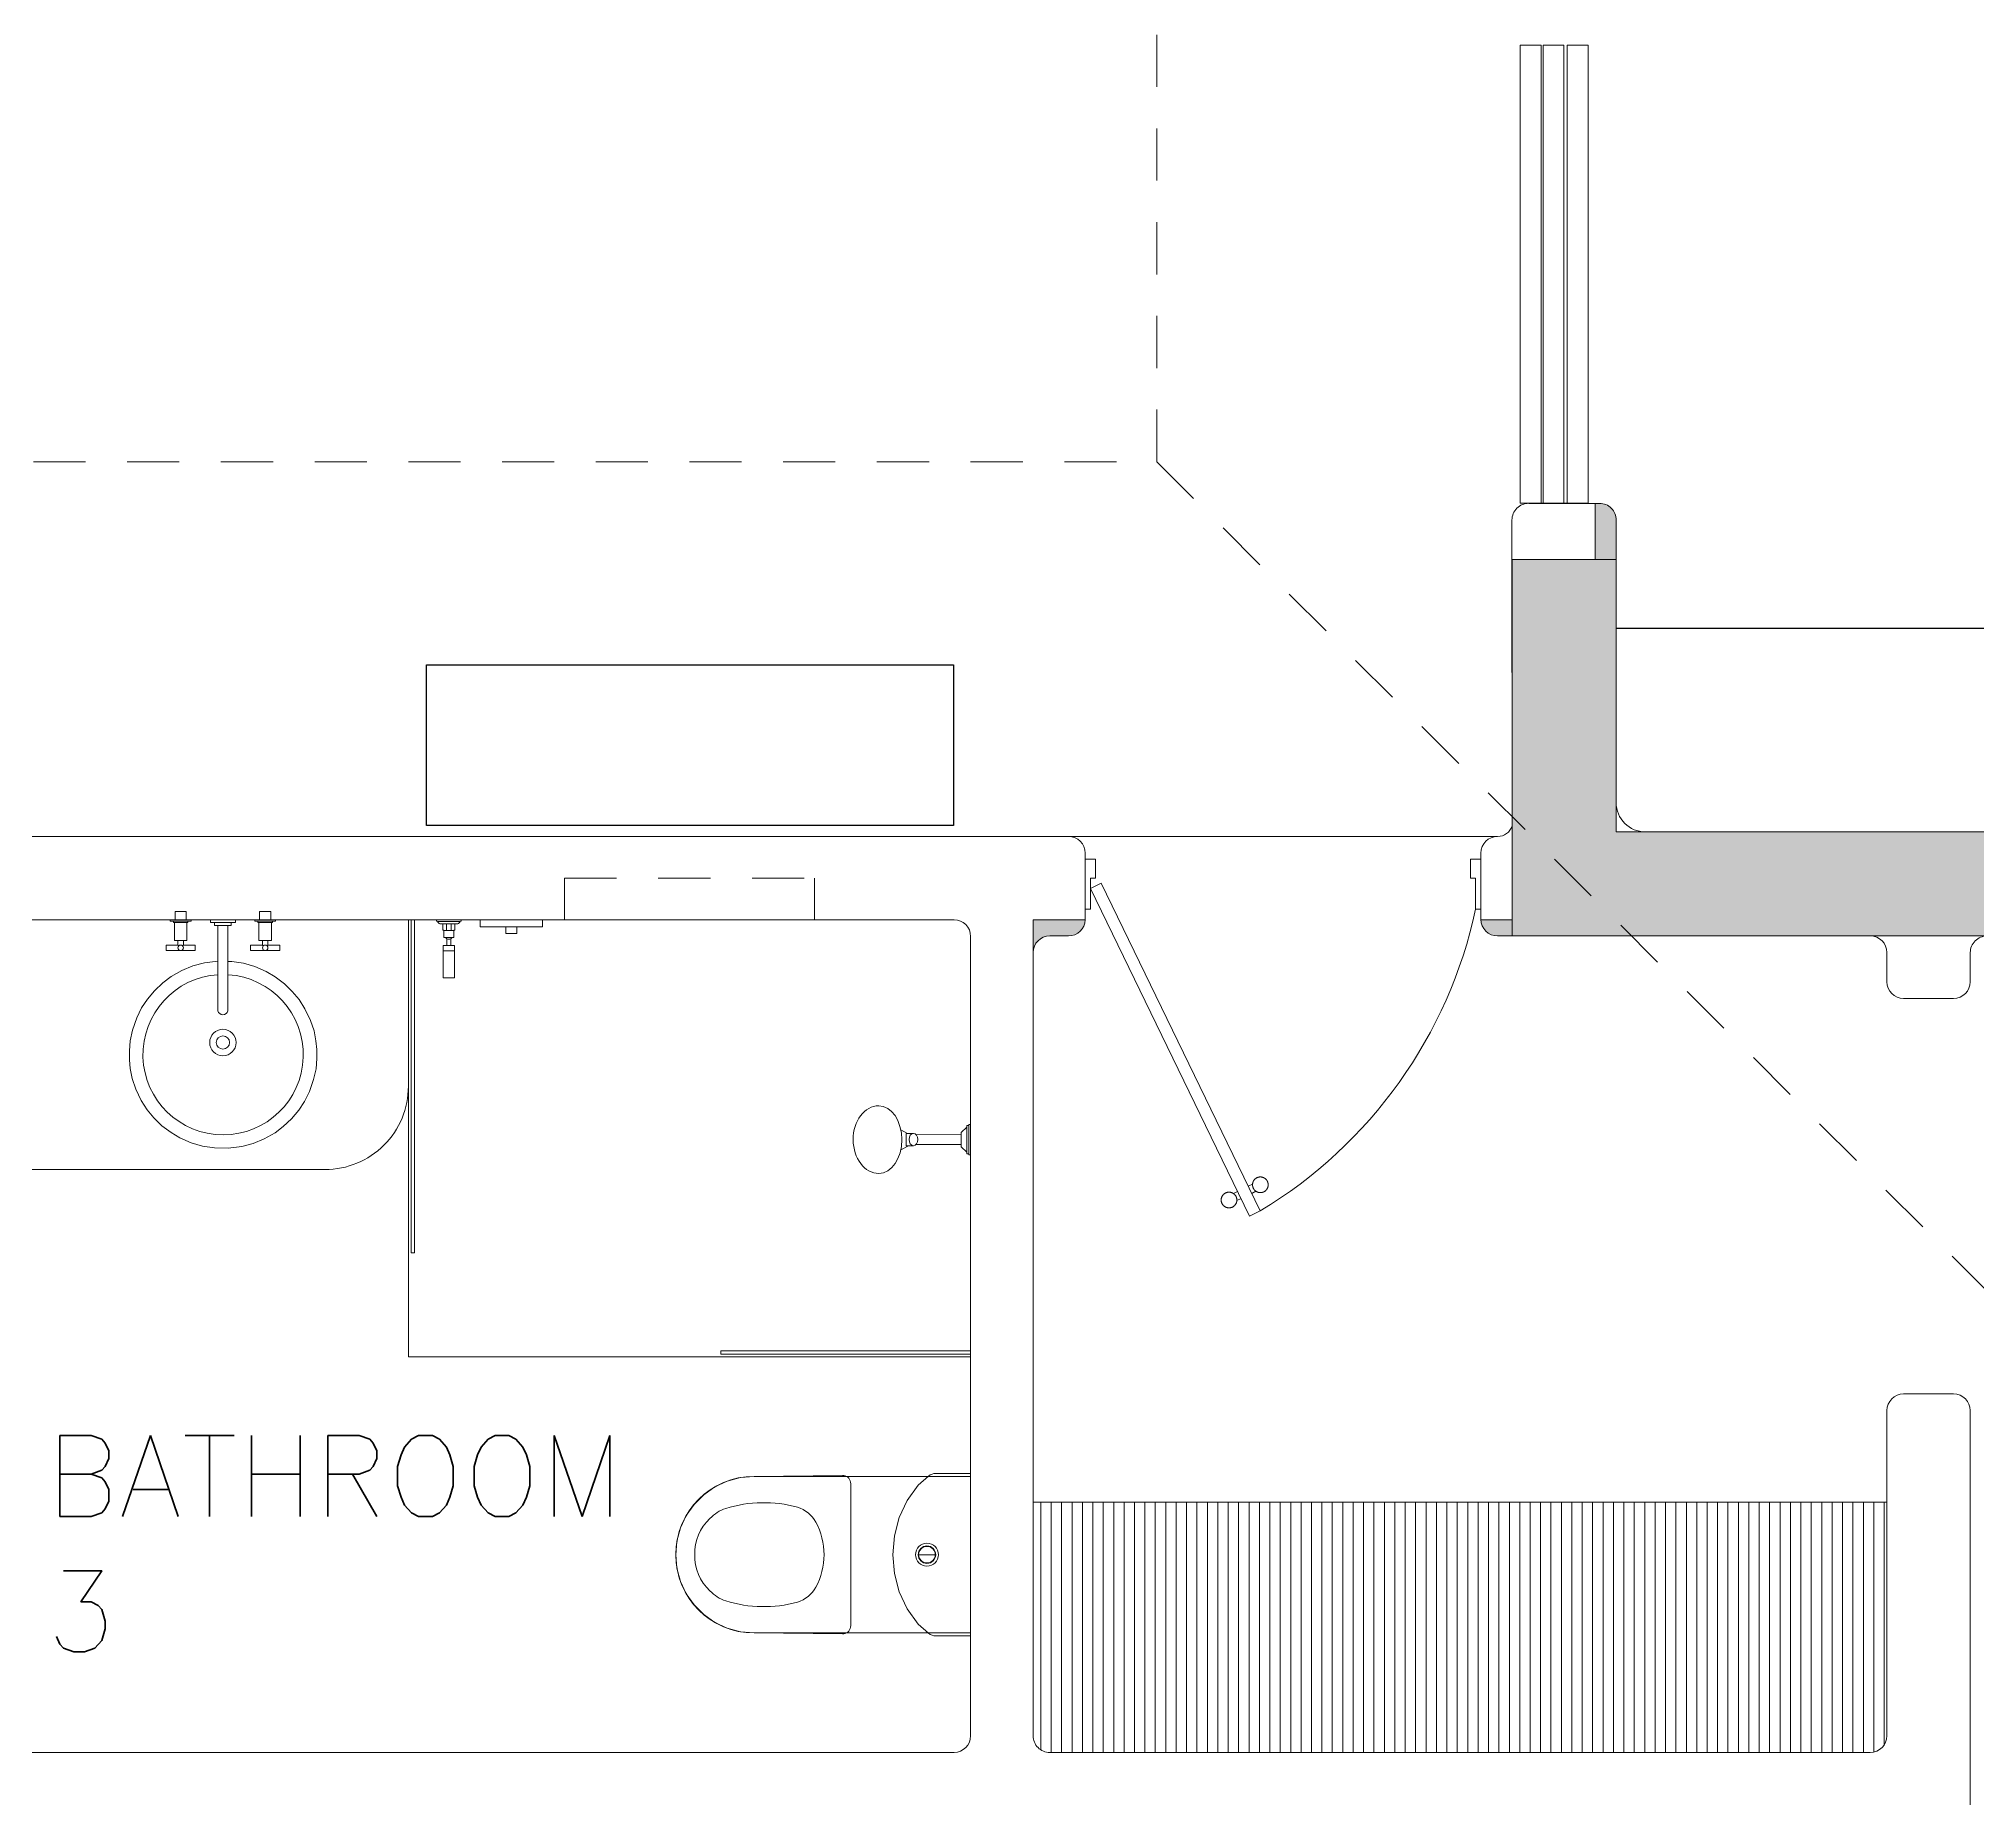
# Model space of a CAD drawing. Header units: metres. Extents: x -232 to 581, y 30 to 789.
# Drawn here: x 109.928 to 114.583, y 591.826 to 596.051 of the extents above; entities that cross this region are included whole.
import ezdxf

# ---------------------------------------------------------------- set-up
doc = ezdxf.new("R2010")
doc.units = ezdxf.units.M
doc.linetypes.add('CONTINU', pattern=[0])
doc.linetypes.add('HIDDEN2', pattern=[0.1875, 0.125, -0.0625])
for name, color, linetype, lineweight in [('A-DOOR', 35, 'Continuous', 5), ('A-WALL', 250, 'Continuous', 20), ('baños', 140, 'Continuous', 0), ('closets', 253, 'Continuous', 0), ('Columnas', 7, 'Continuous', 18), ('textos', 7, 'Continuous', 0)]:
    doc.layers.add(name, color=color, linetype=linetype, lineweight=lineweight)
doc.layers.add('HATCH', color=8, linetype='Continuous')
doc.layers.add('MOBILIARIOS', color=252, linetype='Continuous')
doc.layers.add('PISO', color=7, linetype='Continuous', lineweight=5, true_color=0xe6e6e6)
doc.layers.add('Techos 1', color=7, linetype='HIDDEN2', lineweight=9, true_color=0x42391a)
doc.layers.add('RELLENO SECCION', color=8, linetype='Continuous', lineweight=0, transparency=0.4)
doc.styles.get("Standard").update_dxf_attribs({"font": 'arial.ttf'})

# ---------------------------------------------------------------- blocks, each defined once
blk = doc.blocks.new('puerta 1.00')
at = {"layer": 'A-DOOR'}
for p, q in [((-0.1499909777825792, -0.01249999999998863), (-0.9369131065861893, -0.3949003899592327)), ((-0.1376018300305759, -0.03799499105906534), (-0.9245239588341292, -0.4203953810183521)), ((-0.1376018300305759, -0.03799499105906534), (-0.1499909777825792, -0.01249999999998863)), ((-0.8945933787151716, -0.3743353558235185), (-0.8995626804436938, -0.3641092849366885)), ((-0.8776654875668441, -0.3661093421694943), (-0.8826347892953663, -0.3558832712826359)), ((-0.9369131065861893, -0.3949003899592185), (-0.9245239588341292, -0.4203953810182952)), ((-0.8822042309632252, -0.3998303468828937), (-0.8772349292346462, -0.4100564177697379)), ((-0.8652763398148409, -0.391604333228571), (-0.8603070380863755, -0.4018304041154153))]:
    blk.add_line(p, q, dxfattribs=at)
for points in [[(-0.08000000000000003, 0), (-0.07999999999977266, -0.02502577938815875), (-0.1250000000001364, -0.02502577938815875), (-0.1250000000001364, -0.01249999999998863), (-0.2000000000002728, -0.01249999999998863), (-0.2000000000002728, 0), (-0.08000000000000003, 0)], [(-0.08000000000000003, -0.949999999999676), (-0.07999999999977266, -0.9249742206115172), (-0.1250000000001364, -0.9249742206115172), (-0.1250000000001364, -0.9374999999996874), (-0.2000000000002728, -0.9374999999996874), (-0.2000000000002728, -0.949999999999676), (-0.08000000000000003, -0.949999999999676)]]:
    blk.add_lwpolyline(points, dxfattribs=at)
blk.add_arc((0.0366406024470507, 0.1601847667154885), 1.12290276596214, 211.1335814021241, 257.8342745107439, dxfattribs=at)
for points in [[(-0.8982293876285894, -0.3641570476290497), (-0.9032723932726299, -0.3641552480922314), (-0.9120053357341931, -0.3591091255589873), (-0.9170452244890726, -0.3503725840241714), (-0.9170416254155498, -0.3402865727359341), (-0.9119955028824052, -0.3315536302744846), (-0.9032589613473192, -0.3265137415195056), (-0.8931729500592382, -0.3265173405931563), (-0.8844400075977319, -0.3315634631261162), (-0.8794001188427956, -0.3403000046612163), (-0.8794037179163752, -0.3503860159494536), (-0.8844498404495198, -0.3591189584108889), (-0.8931863819846058, -0.3641588471658821), (-0.8982293876285894, -0.3641570476290497)], [(-0.8616537628267338, -0.4394241479959078), (-0.8666967684707743, -0.4394223484592317), (-0.8754297109322806, -0.4343762259259734), (-0.8804695996872169, -0.4256396843908874), (-0.8804660006136942, -0.4155536731029486), (-0.8754198780805496, -0.4068207306414706), (-0.8666833365455204, -0.4017808418864917), (-0.8565973252574395, -0.4017844409598581), (-0.8478643827958763, -0.4068305634931022), (-0.8428244940409968, -0.4155671050282024), (-0.8428280931145196, -0.4256531163161554), (-0.8478742156476073, -0.4343860587779034), (-0.8566107571826933, -0.4394259475325839), (-0.8616537628267338, -0.4394241479959078)]]:
    blk.add_open_spline(points, degree=2, dxfattribs=at)
blk = doc.blocks.new('Caroma_ToiletSuites')
at = {"layer": 'baños'}
for p, q in [((-32.64585740138293, 705.1438575662953), (-64.29978694522572, 696.6622127077509)), ((2.3e-14, 708.0000000000001), (-32.64585740138293, 705.1438575662953)), ((32.6458574013829, 705.1438575662953), (2.3e-14, 708.0000000000001)), ((64.29978694522575, 696.6622127077509), (32.6458574013829, 705.1438575662953)), ((-120.8440706210694, 664.0163553063679), (-144.0163553063679, 640.8440706210695)), ((-94.00000000000004, 682.8127759114745), (-120.8440706210694, 664.0163553063679)), ((-64.29978694522572, 696.6622127077509), (-94.00000000000004, 682.8127759114745)), ((94, 682.8127759114745), (64.29978694522575, 696.6622127077509)), ((120.8440706210694, 664.0163553063679), (94, 682.8127759114745)), ((144.0163553063679, 640.8440706210694), (120.8440706210694, 664.0163553063679)), ((-162.8127759114745, 614.0000000000001), (-176.6622127077508, 584.2997869452257)), ((-144.0163553063679, 640.8440706210695), (-162.8127759114745, 614.0000000000001)), ((162.8127759114745, 614), (144.0163553063679, 640.8440706210694)), ((176.6622127077508, 584.2997869452257), (162.8127759114745, 614)), ((-176.6622127077508, 584.2997869452257), (-185.1438575662951, 552.645857401383)), ((185.1438575662951, 552.645857401383), (176.6622127077508, 584.2997869452257)), ((-188, 520), (-190.5, 308.0000000000001)), ((-185.1438575662951, 552.645857401383), (-188, 520)), ((-188, 0), (-188, 520)), ((188, 520), (185.1438575662951, 552.645857401383)), ((188, 520), (188, 0)), ((190.5, 308.0000000000001), (188, 520)), ((-190.5, 308.0000000000001), (-190.1961550602442, 304.5270364466614)), ((-190.1961550602442, 304.5270364466614), (-189.2938524157182, 301.1595971334867)), ((-189.2938524157182, 301.1595971334867), (-187.8205080756888, 298.0000000000001)), ((-187.8205080756888, 298.0000000000001), (-185.8208888623796, 295.1442478062692)), ((-185.8208888623796, 295.1442478062692), (-183.3557521937308, 292.6791111376205)), ((-183.3557521937308, 292.6791111376205), (-180.5000000000001, 290.6794919243113)), ((-180.5000000000001, 290.6794919243113), (-177.3404028665134, 289.2061475842819)), ((-177.3404028665134, 289.2061475842819), (-173.9729635533387, 288.3038449397558)), ((-173.9729635533387, 288.3038449397558), (-170.5, 288.0000000000001)), ((-170.5, 288.0000000000001), (170.5, 288.0000000000001)), ((170.5, 288.0000000000001), (173.9729635533386, 288.3038449397558)), ((173.9729635533386, 288.3038449397558), (177.3404028665134, 289.2061475842819)), ((177.3404028665134, 289.2061475842819), (180.5000000000001, 290.6794919243113)), ((180.5000000000001, 290.6794919243113), (183.3557521937308, 292.6791111376205)), ((183.3557521937308, 292.6791111376205), (185.8208888623796, 295.1442478062692)), ((185.8208888623796, 295.1442478062692), (187.8205080756888, 298.0000000000001)), ((187.8205080756888, 298.0000000000001), (189.2938524157182, 301.1595971334867)), ((189.2938524157182, 301.1595971334867), (190.1961550602442, 304.5270364466614)), ((190.1961550602442, 304.5270364466614), (190.5, 308.0000000000001)), ((0, 187), (-45.14852619340189, 183.0500157831741)), ((45.14852619340189, 183.0500157831741), (0, 187)), ((-130, 152.1666049839541), (-167.1247785185002, 126.1715552109343)), ((-88.92523726467388, 171.3200814043362), (-130, 152.1666049839541)), ((-45.14852619340189, 183.0500157831741), (-88.92523726467388, 171.3200814043362)), ((88.92523726467388, 171.3200814043362), (45.14852619340189, 183.0500157831741)), ((130, 152.1666049839541), (88.92523726467388, 171.3200814043362)), ((167.1247785185002, 126.1715552109343), (130, 152.1666049839541)), ((-191.3826859021798, 97), (-193.3717007612195, 92.73454386979307)), ((-188.6831999642124, 100.8552654615366), (-191.3826859021798, 97)), ((-167.1247785185002, 126.1715552109343), (-188.6831999642124, 100.8552654615366)), ((0, 85), (0, 125)), ((188.6831999642124, 100.8552654615366), (167.1247785185002, 126.1715552109343)), ((191.3826859021798, 97), (188.6831999642124, 100.8552654615366)), ((193.3717007612195, 92.73454386979307), (191.3826859021798, 97)), ((-194.5898093313296, 88.18850079700712), (-195, 83.5)), ((-195, 83.5), (-195, 0)), ((-193.3717007612195, 92.73454386979307), (-194.5898093313296, 88.18850079700712)), ((194.5898093313296, 88.18850079700712), (193.3717007612195, 92.73454386979307)), ((195, 83.5), (194.5898093313296, 88.18850079700712)), ((195, 0), (195, 83.5)), ((-195, 0), (195, 0)), ((188, 0), (-188, 0))]:
    blk.add_line(p, q, dxfattribs=at)
for centre, radius, start, end in [((0, 520), 188, 0, 180), ((-2.699999999999931, 547.4), 115.2448435118884, 88.65651861776402, 137.0403871682294), ((2.699999999999925, 547.4), 115.2447482299075, 42.96089826415125, 91.34145999079115), ((-18.80000000000003, 556.0999999999997), 97.64205979811754, 134.3372489871937, 160.9896998770537), ((18.80000000000011, 556.1), 97.64208656354364, 19.00997789589136, 45.66426912905991), ((183.0000000000006, 496.6999999999999), 307.9335966592571, 162.7713076144085, 195.2143155626026), ((-182.9999999999997, 496.7000000000002), 307.9336404831399, 344.7851955668257, 17.22859041544809), ((-36.10000000000001, 442.4), 82.4209184572262, 198.763042210518, 239.3581934710964), ((36.10000000000007, 442.4), 82.42112485750133, 300.6411687655556, 341.2351367071037), ((2.900563848369238, 529.8998593240185), 177.9235038384306, 242.9159761056316, 269.0659051487149), ((-2.900000000000097, 529.9), 177.9236353045878, 270.9339125638814, 297.0835508643687), ((0, 105), 27.5, 0, 180), ((0, 105), 27.5, 180, 0), ((0, 105), 21, 0, 180), ((0, 105), 21, 180, 0), ((0, 105), 20, 0, 180), ((0, 105), 20, 180, 0)]:
    blk.add_arc(centre, radius, start, end, dxfattribs=at)
blk = doc.blocks.new('A$Ccb23abde')
at = {"layer": 'baños'}
for p, q in [((0.04850253705808427, 0.248163158621594), (0.02150253706486183, 0.2481630985172956)), ((0.02150253706486183, 0.2481630985172956), (0.02150258158644647, 0.2281630985222023)), ((0.04850258157966891, 0.2281631586265007), (0.04850253705808427, 0.248163158621594)), ((0.2515025370103103, 0.2481636105171106), (0.2245025370166331, 0.2481635504124711)), ((0.2245025370166331, 0.2481635504124711), (0.2245025815382178, 0.2281635504173778)), ((0.251502581531895, 0.2281636105214488), (0.2515025370103103, 0.2481636105171106)), ((0.0600025815774643, 0.2281631842262755), (0.01000258158910583, 0.2281630729222002)), ((0.01000258158910583, 0.2281630729222002), (0.01000258938029219, 0.2246630729230787)), ((0.01000258938029219, 0.2246630729230787), (0.01750258937863691, 0.2246630896187867)), ((0.05250258937030594, 0.2246631675316735), (0.01750258937863691, 0.2246630896187867)), ((0.01750258937863691, 0.2246630896187867), (0.01750259717027802, 0.2211630896195516)), ((0.01750259717027802, 0.2211630896195516), (0.0200025971694231, 0.2211630951848633)), ((0.0200025971694231, 0.2211630951848633), (0.05000259716234723, 0.2211631619672403)), ((0.0200025971694231, 0.2211630951848633), (0.02000269289101198, 0.1781630951947477)), ((0.02150258158644647, 0.2281630985222023), (0.04850258157966891, 0.2281631586265007)), ((0.05000259716234723, 0.2211631619672403), (0.0525025971614923, 0.2211631675325521)), ((0.05000269288393611, 0.178163161977352), (0.05000259716234723, 0.2211631619672403)), ((0.05250258937030594, 0.2246631675316735), (0.06000258936865066, 0.2246631842273814)), ((0.0525025971614923, 0.2211631675325521), (0.05250258937030594, 0.2246631675316735)), ((0.06000258936865066, 0.2246631842273814), (0.0600025815774643, 0.2281631842262755)), ((0.1665025815518675, 0.2281634213046004), (0.106502581566474, 0.2281632877393918)), ((0.106502581566474, 0.2281632877393918), (0.1065025971493014, 0.2211632877410352)), ((0.1065025971493014, 0.2211632877410352), (0.166502597134695, 0.2211634213062439)), ((0.1565025971376599, 0.2211633990453379), (0.1165025971463365, 0.2211633100021686)), ((0.1165025971463365, 0.2211633100021686), (0.116502612729164, 0.2141633100036984)), ((0.116502612729164, 0.2141633100036984), (0.1565026127200326, 0.2141633990469813)), ((0.1485026127220408, 0.2141633812382793), (0.1245026127271558, 0.2141633278121731)), ((0.1245026127271558, 0.2141633278121731), (0.1245030691943612, 0.009109566300423921)), ((0.1485029888481222, 0.009109331687056965), (0.1485026127220408, 0.2141633812382793)), ((0.1565026127200326, 0.2141633990469813), (0.1565025971376599, 0.2211633990453379)), ((0.166502597134695, 0.2211634213062439), (0.1665025815518675, 0.2281634213046004)), ((0.2130025815413319, 0.2281635248173757), (0.2630025815292356, 0.228163636121792)), ((0.213002589332973, 0.2246635248182542), (0.2130025815413319, 0.2281635248173757)), ((0.220502589330863, 0.2246635415138485), (0.213002589332973, 0.2246635248182542)), ((0.220502589330863, 0.2246635415138485), (0.255502589322532, 0.2246636194267353)), ((0.2205025971225041, 0.2211635415144997), (0.220502589330863, 0.2246635415138485)), ((0.2230025971216492, 0.2211635470798115), (0.2205025971225041, 0.2211635415144997)), ((0.2530025971145733, 0.2211636138624158), (0.2230025971216492, 0.2211635470798115)), ((0.223002692843238, 0.1781635470900369), (0.2230025971216492, 0.2211635470798115)), ((0.2245025815382178, 0.2281635504173778), (0.251502581531895, 0.2281636105214488)), ((0.2555025971141731, 0.2211636194275002), (0.2530025971145733, 0.2211636138624158)), ((0.2530025971145733, 0.2211636138624158), (0.2530026928361622, 0.1781636138725275)), ((0.2630025893213315, 0.2246636361224432), (0.255502589322532, 0.2246636194267353)), ((0.255502589322532, 0.2246636194267353), (0.2555025971141731, 0.2211636194275002)), ((0.2630025815292356, 0.228163636121792), (0.2630025893213315, 0.2246636361224432)), ((0.02850271737588628, 0.1671631141190915), (2.717382812988944e-06, 0.1671630506758106)), ((2.717382812988944e-06, 0.1671630506758106), (2.746321115409955e-06, 0.1541630506788465)), ((2.746321115409955e-06, 0.1541630506788465), (0.07000274630536296, 0.1541632065047338)), ((0.02000269289101198, 0.1781630951947477), (0.02850269288865093, 0.1781631141165576)), ((0.02850269288865093, 0.1781631141165576), (0.04150269288584241, 0.1781631430555422)), ((0.02850269288865093, 0.1781631141165576), (0.02850271737588628, 0.1671631141190915)), ((0.02850271737588628, 0.1671631141190915), (0.03040652753543327, 0.165259312435694)), ((0.04150271737262301, 0.1671631430581897), (0.03959891568865714, 0.165259332898529)), ((0.04150269288584241, 0.1781631430555422), (0.05000269288393611, 0.178163161977352)), ((0.04150271737262301, 0.1671631430581897), (0.04150269288584241, 0.1781631430555422)), ((0.07000271736615105, 0.1671632065016979), (0.04150271737262301, 0.1671631430581897)), ((0.07000274630536296, 0.1541632065047338), (0.07000271736615105, 0.1671632065016979)), ((0.2030027173345843, 0.1671635025709861), (0.2315027173281123, 0.167163566014267)), ((0.2030027462737962, 0.1541635025737946), (0.2030027173345843, 0.1671635025709861)), ((0.2730027462571343, 0.1541636583999093), (0.2030027462737962, 0.1541635025737946)), ((0.231502692840877, 0.1781635660118468), (0.223002692843238, 0.1781635470900369)), ((0.2445026928380685, 0.1781635949511724), (0.231502692840877, 0.1781635660118468)), ((0.2315027173281123, 0.167163566014267), (0.231502692840877, 0.1781635660118468)), ((0.2315027173281123, 0.167163566014267), (0.2334065274881141, 0.1652597643304148)), ((0.2445027173248491, 0.1671635949534789), (0.242598915641338, 0.1652597847935908)), ((0.2530026928361622, 0.1781636138725275), (0.2445026928380685, 0.1781635949511724)), ((0.2445026928380685, 0.1781635949511724), (0.2445027173248491, 0.1671635949534789)), ((0.2445027173248491, 0.1671635949534789), (0.2730027173183771, 0.1671636583968734)), ((0.2730027173183771, 0.1671636583968734), (0.2730027462571343, 0.1541636583999093))]:
    blk.add_line(p, q, dxfattribs=at)
for centre, major_axis, ratio, start_param, end_param in [((0.03500273184363323, 0.1606631285902154), (0.004596183845101024, 0.004596204308132249), 0.999999999989562, 5.497787143776919, 11.7809724509565), ((0.2380027317958593, 0.1606635804853909), (-0.004596204308190787, 0.004596183845159561), 0.9999999999990717, 3.926990816987705, 10.21017612416729), ((0.1365030617407683, 0.01245651958032568), (-0.008809160242660256, 0.008809121022880407), 0.9999999999968785, 1.057396331806313, 3.65496864522829)]:
    blk.add_ellipse(centre, major_axis=major_axis, ratio=ratio, start_param=start_param, end_param=end_param, dxfattribs=at)
blk = doc.blocks.new('A$C013342c3')
at = {"layer": 'baños', "linetype": 'Continuous'}
for p, q in [((0.132703495430178, 0.09585578964924935, -0.08868213195764083), (0.114529970638614, 0.1060031536107999, -0.1375633148849114)), ((0.1446699662815263, 0.09585578964924935, -0.04970293599564844), (0.1270281305760363, 0.09585578964924935, -0.04970293599564844)), ((0.1270281305760363, 0.09585578964924935, -0.04970293599564844), (0.1270281305760363, 0.06665602235625556, -0.04970293599564844)), ((0.2591370418708721, 0.09323105917610519, -0.01139325893676024), (0.1505841595253514, 0.09308303469242674, -0.05486134511695819)), ((0.2591528199541244, 0.09835827126426011, -1.073227574364028), (0.2591370418708721, 0.09323105917610519, -0.01139325893676024)), ((0.2591370418708721, 0.09323105917610519, -0.01139325893676024), (0.2591370401528366, 0.06928105827228137, -0.01127761308473877)), ((0.2731249502799074, 0.1112273302278481), (0.2591528199541244, 0.09835827126426011, -1.073227574364028)), ((0.2775106763428994, 0.1151820839904758), (0.2731249502799074, 0.1151820839904758)), ((0.2731249502799074, 0.1151820839904758), (0.2731249502799074, 0.1112273302278481)), ((0.2731249502799074, 0.05128422880898142), (0.2731249502799074, 0.1112273302278481)), ((0.28214345119477, 0.1176323766694622), (0.2775106763428994, 0.1176323766694622)), ((0.2775106763428994, 0.1176323766694622), (0.2775106763428994, 0.1151820839904758)), ((0.2775106763428994, 0.1151820839904758), (0.2775106763428994, 0.04732947504726326)), ((0.28214345119477, 0.1163205123493753), (0.28214345119477, 0.1176323766694622)), ((0.28214345119477, 0.04619104668745422), (0.28214345119477, 0.1163205123493753)), ((0.1304718991518712, 0.06665602235625556, -0.08493008825292855), (0.114529970638614, 0.05781090854361537, -0.1375633148849114)), ((0.1270281305760363, 0.06665602235625556, -0.04970293599564844), (0.1446082381085034, 0.06665602235625556, -0.04970293599564844)), ((0.2591370418708721, 0.06928049986072438, -0.01139325893676024), (0.1505841595253514, 0.06942852434440283, -0.05486134511695819)), ((0.2591528199541244, 0.06415328777256946, -1.073227574364028), (0.2591370418708721, 0.06928049986072438, -0.01139325893676024)), ((0.2731249502799074, 0.05128422880898142), (0.2591528199541244, 0.06415328777256946, -1.073227574364028)), ((0.2731249502799074, 0.04732947504726326), (0.2731249502799074, 0.05128422880898142)), ((0.2775106763428994, 0.04732947504726326), (0.2731249502799074, 0.04732947504726326)), ((0.2775106763428994, 0.04487918236736732), (0.2775106763428994, 0.04732947504726326)), ((0.28214345119477, 0.04487918236736732), (0.2775106763428994, 0.04487918236736732)), ((0.28214345119477, 0.04619104668745422), (0.28214345119477, 0.04487918236736732))]:
    blk.add_line(p, q, dxfattribs=at)
for ratio, start_param, end_param in [(0.7570877180764559, 3.141592653589793, 6.283185307179586), (0.6818891661298961, 0, 3.141592653589793)]:
    blk.add_ellipse((0.06151594405446303, 0.08124456118912349, -0.1375633148849114), major_axis=(-0.0002283178055053071, -0.08124966744369572), ratio=ratio, start_param=start_param, end_param=end_param, dxfattribs=at)
blk.add_ellipse((0.1446699662815263, 0.08125577951886953, -0.04970293599564844), major_axis=(3.241853481487012e-18, -0.01460001013121466), ratio=0.7182237989668432, dxfattribs=at)
blk = doc.blocks.new('A$C0ed3e1a4')
at = {"layer": 'baños'}
for p, q in [((0.1294240150817245, 0.05104182763580667), (0.1294240150817245, 0.02951846048323148)), ((0.13555846046944, 0.002212411445796647), (0.13555846046944, 0.05682450952063789)), ((0.1395501495742337, 0.05903578330462977), (0.1368379808297959, 0.05903578330462977)), ((0.1395501495742337, 0.05903578330462977), (0.1395501495742337, 1.137661776340337e-06)), ((0.06450487536039873, 0.04317908469730725), (0.06450487536039873, 0.01570178231296637)), ((0.09408499854248475, 0.03457357016528562), (0.07721979802801116, 0.03457357016528562)), ((0.09408499854248475, 0.02430729684501642), (0.07721979802801116, 0.02430729684501642)), ((0.0968408197963413, 0.0175388705619568), (0.0968408197963413, 0.04134199644834524)), ((0.0968408197963413, 0.04134199644834524), (0.1136858110442063, 0.04134199644834524)), ((0.0968408197963413, 0.0175388705619568), (0.1136858110442063, 0.0175388705619568)), ((0.1136858110442063, 0.04134199644834524), (0.1136858110442063, 0.02944043350513681)), ((0.1136858110442063, 0.03539121497675524), (0.1294240150817245, 0.03539121497675524)), ((0.1136858110442063, 0.0175388705619568), (0.1136858110442063, 0.02944043350513681)), ((0.1136858110442063, 0.0234896520335468), (0.1294240150817245, 0.0234896520335468)), ((0.1294240150817245, 0.04349666312464961), (0.1148273296944353, 0.04349666312464961)), ((0.1294240150817245, 0.01538420388565243), (0.1148273296944353, 0.01538420388565243)), ((0.1294240150817245, 0.007995093330649183), (0.1294240150817245, 0.02951846048323148)), ((0.1395501495742337, 1.137661776340337e-06), (0.1368379808297959, 1.137661776340337e-06))]:
    blk.add_line(p, q, dxfattribs=at)
blk.add_lwpolyline([(0.07721979802801116, 0.04317908469730725), (2.351610532969062e-07, 0.04317908469730725), (2.351610532969062e-07, 0.01570178231296637), (0.07721979802801116, 0.01570178231296637)], close=True, dxfattribs=at)
for centre, radius, start, end in [((0.141552526871692, 0.04449939241236933), 0.0137805753469162, 115.7896451660977, 151.6564203593186), ((0.1379657591278374, 0.05690738682174867), 0.002408724865562433, 117.9178764058522, 181.971772310534), ((0.102707208922368, 0.02944043350513681), 0.01003452060670152, 125.7762034025461, 234.2237965974538), ((0.1193221735147745, 0.03973562908748818), 0.005860801822085343, 140.079290941845, 164.0924099294944), ((0.1193221735147745, 0.01914523792281386), 0.005860801822085343, 195.9075900705056, 219.920709058155), ((0.141552526871692, 0.0145375285540652), 0.0137805753469162, 208.3435796406814, 244.2103548339023), ((0.1379657591278374, 0.002129534144678757), 0.002408724865562433, 178.028227689466, 242.0821235941478)]:
    blk.add_arc(centre, radius, start, end, dxfattribs=at)
blk = doc.blocks.new('A$C89702949')
at = {"layer": 'HATCH'}
h = blk.add_hatch(dxfattribs=at)
h.set_pattern_fill('AR-CONC', color=256, scale=0.00032)
h.set_pattern_definition([(49.99999999999999, (114.3310712337616, 55.23879643552809), (0.05829909407872129, -0.005100507372448988), [0.006096000000000001, -0.067056]), (355, (114.3310712337616, 55.23879643552809), (-0.01127789485599019, 0.06113819047649125), [0.004876800000000001, -0.05364498693440001]), (100.4514447, (114.3359294760016, 55.23837139440808), (0.04702119906891305, 0.05603768061190244), [0.005180802815999999, -0.05698887827199999]), (46.18420000000001, (114.3310712337616, 55.25505243552809), (0.08674529308548158, -0.01345354493847269), [0.009144000000000001, -0.100584]), (96.63555760999992, (114.3383000017616, 55.25393131552809), (0.07596932289648096, 0.07917635987127089), [0.0077712074048, -0.08548339461120001]), (351.1841511700001, (114.3310712337616, 55.25505243552809), (0.07596932290079265, 0.07917635986737045), [0.007315189462400001, -0.0804671142144]), (21, (114.3391992337616, 55.25098843552809), (0.0485166052061224, -0.03272486341986804), [0.006096000000000001, -0.067056]), (326.0000000000001, (114.3391992337616, 55.25098843552809), (0.01977664907124706, 0.05894014915914217), [0.004876800000000001, -0.0536448]), (71.45144499999999, (114.3432422841936, 55.24826136356009), (0.06829325416918917, 0.02621528604348968), [0.005180802816000001, -0.056988780032]), (37.50000000000001, (114.3310712337616, 55.23879643552809), (0.0009883530401893813, 0.027057612439409), [0, -0.05299456, 0, -0.05445760000000001, 0, -0.05384800000000001]), (7.499999999999999, (114.3310712337616, 55.23879643552809), (0.02138229200329784, 0.03205778394179824), [0, -0.03104896, 0, -0.05177536000000001, 0, -0.0205232]), (327.5, (114.3129457937616, 55.23879643552809), (0.04338899045339885, -0.001833198077655502), [0, -0.02032, 0, -0.06339840000000001, 0, -0.0841248]), (317.5, (114.3048177937616, 55.23879643552809), (0.04740133804352578, 0.00813647713066657), [0, -0.026416, 0, -0.04210304, 0, -0.0597408])])
h.paths.add_polyline_path([(14.64988292747904, 6.654577632321718), (14.3998829274783, 6.654577632321718), (14.39988292747819, 5.750000000010118), (15.55000000007976, 5.750000000010118), (15.55000000007976, 6.000000000010118), (14.64988292749723, 6.000000000010061)])
at = {"layer": 'Columnas'}
blk.add_lwpolyline([(14.64988292747904, 6.654577632321718), (14.3998829274783, 6.654577632321718), (14.39988292747819, 5.750000000010118), (15.55000000007976, 5.750000000010118), (15.55000000007976, 6.000000000010118), (14.64988292749723, 6.000000000010061), (14.64988292747904, 6.654577632321718)], dxfattribs=at)
blk = doc.blocks.new('A$Ca77e88c0')
at = {"layer": 'MOBILIARIOS', "linetype": 'Continuous'}
for p, q in [((-1.01544009112331e-06, 1.345651717750314), (0.2432006324802956, 0.7609629148360568)), ((0.2434936794290365, 0.7602583913973433), (-1.01544009112331e-06, 1.345651717750314))]:
    blk.add_line(p, q, dxfattribs=at)
for points in [[(1.008125358282257, 1.421644926686, 0.1039314940816634), (0.8565039751341033, 1.635341077202924, 0.4816425142703648), (0.6680163613940238, 1.624038728942594, 0.04769290382593253), (0.6541480739223005, 1.598549663945079, 0.04769290382593253)], [(1.008125358282257, 1.421644926686, -0.1039314940816634), (1.052784169101784, 1.163457631906155, -0.4816425142703648), (0.9118832402327826, 1.037750623982532, -0.04769290382593253), (0.8840291604386721, 1.045885245870366, -0.04769290382593253)]]:
    blk.add_lwpolyline(points, format="xyb", dxfattribs=at)
blk.add_circle((0.8492057223544123, 0.4995568400983785), 0.2298709159306602, dxfattribs=at)
for centre, radius, start, end in [((0.5211640327007387, 0.8742309412396736), 0.7364253986046762, 79.5964273083542, 123.141460013839), ((0.6433678240385632, 1.584722407389307), 0.01753302070708554, 250.4541552792381, 52.05867932115643), ((0.6433678240385632, 1.584722407389307), 0.01753302070708554, 250.4541552792381, 52.05867932115643), ((0.4617242351280026, 1.186615437588941), 0.5494554148781862, 23.33144091005351, 53.59475911017562), ((0.4617242351280026, 1.186615437588941), 0.5494554148781862, 23.33144091005351, 53.59475911017562), ((0.6119683532004103, 0.6674222117736832), 0.9011393486706466, 88.3763175299365, 121.4795801063592), ((0.6119683532004103, 0.6674222117736832), 0.9011393486706466, 88.3763175299365, 121.4795801063592), ((0.8582869231260304, 1.456687728374263), 0.2476148482638519, 153.2164631884846, 169.9181615114396), ((0.8582869231260304, 1.456687728374263), 0.2476148482638519, 153.2164631884846, 169.9181615114396), ((0.1420839169161638, 1.468433514878299), 0.03250318277003803, 136.3786589685017, 235.7351286119867), ((0.5865066073011747, 0.2492669453939129), 1.278650277089649, 88.45422214888875, 107.9351379704345), ((0.5865066073011747, 0.2492669453939129), 1.278650277089649, 88.45422214888875, 107.9351379704345), ((1.028085993714569, 1.542618349044474), 0.4157769604742426, 185.8786269019389, 223.4033146908429), ((1.028085993714569, 1.542618349044474), 0.4157769604742426, 185.8786269019389, 223.4033146908429), ((0.09954396986930192, 1.319152080382622), 0.102937972921029, 121.9513952527802, 165.0616113181149), ((0.482298413593611, 0.5299989606322697), 0.9794968593784246, 111.463132579121, 116.5117549905626), ((0.1421050225162332, 1.468433068013667), 0.03250318277003803, 235.6979299261122, 268.7539358899367), ((0.4562253716892144, 1.199835429370793), 0.5494554148781862, 351.5750344419301, 21.83835264244334), ((0.4562253716892144, 1.199835429370793), 0.5494554148781862, 351.5750344419301, 21.83835264244334), ((1.107992018498635, 1.350513738157119), 0.4157769604742426, 181.7664788580354, 219.2911666477421), ((-0.1205687898320491, 1.949169354831611), 1.278650277089682, 297.2346555881981, 316.715571410285), ((-0.1205687898320491, 1.949169354831611), 1.278650277089682, 297.2346555881981, 316.715571410285), ((0.9273403582897402, 1.290674172802198), 0.2476148482638519, 235.2516320466443, 251.9533303586874), ((0.9273403582897402, 1.290674172802198), 0.2476148482638519, 235.2516320466443, 251.9533303586874), ((0.1939373106673656, 1.67242391200412), 0.9011393486706546, 283.6902134468298, 316.793476027593), ((0.1939373106673656, 1.67242391200412), 0.9011393486706546, 283.6902134468298, 316.793476027593), ((0.2765880960448328, 1.462223714828781), 0.7364253986046891, 282.028333531872, 325.5733662439656), ((0.86662271729125, 1.047988231063002), 0.01753302070708554, 353.1111142346953, 154.7156382658125), ((0.86662271729125, 1.047988231063002), 0.01753302070708554, 353.1111142346953, 154.7156382658125), ((0.4307414685147535, 0.7744627313236947), 0.03250318277003803, 136.3786589685017, 169.4346649323377), ((0.4307414685147535, 0.7744627313236947), 0.03250318277003803, 136.3786589685017, 169.4346649323377), ((0.2948204551025526, 0.849487245464843), 0.102937972921029, 240.0913590082954, 283.2015750736196), ((0.005241825943642198, 1.67738085465426), 0.9794968593784247, 288.6412153358525, 293.6898377472875), ((0.4307414685147535, 0.7744627313236947), 0.03250318277003803, 169.4346649323377, 268.7911345856439)]:
    blk.add_arc(centre, radius, start, end, dxfattribs=at)
blk = doc.blocks.new('20.03.2026 LN 09 SEGUNDO NIVEL ARQ')
at = {"layer": 'closets'}
h = blk.add_hatch(dxfattribs=at)
h.set_pattern_fill('LINE', color=5, scale=0.2, angle=90)
h.set_pattern_definition([(90, (-880.3409015090742, 203.0134768248208), (-0.025, 1.530808498934192e-18), [])])
edge = h.paths.add_edge_path()
edge.add_arc((90.55592958698068, -58.65860490500995), 0.03999999999999915, 270, 360)
edge.add_line((90.59592958698067, -58.65860490500995), (90.59592958698067, -58.09770490504727))
edge.add_line((90.59592958698067, -58.09770490504729), (88.54592951528454, -58.09770490504729))
edge.add_line((88.54592951528454, -58.09770490504729), (88.54592958697992, -58.65860490501))
edge.add_arc((88.58592958697989, -58.65860490501007), 0.03999999999996362, 179.9999999999542, 270.0000000000407)
edge.add_line((88.58592958697992, -58.69860490501003), (90.55592958698068, -58.69860490501002))
at = {"layer": 'RELLENO SECCION'}
h = blk.add_hatch(color=5, dxfattribs=at)
h.dxf.hatch_style = 1
h.paths.add_polyline_path([(89.94581251447465, -55.7386272726983, 0.4142135623731447), (89.90581251447466, -55.69862727269833), (89.89564343023719, -55.69862727269833), (89.8956434228813, -55.83312727269833), (89.94581251447462, -55.83312727269833)])
h = blk.add_hatch(color=5, dxfattribs=at)
h.dxf.hatch_style = 1
edge = h.paths.add_edge_path()
edge.add_line((88.67088438254308, -56.69860490500992), (88.54592958698015, -56.69860490500992))
edge.add_line((88.54592958698015, -56.69860490500992), (88.54592958826223, -56.77769477744632))
edge.add_arc((88.58592958698014, -56.77770490500995), 0.04000000000001147, 90, 179.9854933336122, ccw=False)
edge.add_line((88.58592958698014, -56.73770490500988), (88.63087693710852, -56.7377049057025))
edge.add_arc((88.63087693710852, -56.69768693014078), 0.04001797556173159, 270, 358.6855732021037)
h = blk.add_hatch(color=5, dxfattribs=at)
h.dxf.hatch_style = 1
edge = h.paths.add_edge_path()
edge.add_line((89.6958125144588, -56.69860490500992), (89.62089450882448, -56.69860490500992))
edge.add_arc((89.66088438254275, -56.69770490500991), 0.04000000000004049, 181.28926383636, 269.9999999999593)
edge.add_line((89.66088438254272, -56.73770490500988), (89.6958125144588, -56.73770490500988))
edge.add_line((89.6958125144588, -56.73770490500988), (89.6958125144588, -56.69860490500989))
h.paths.add_polyline_path([(93.76192959477206, -56.69860490501003), (91.82092966098068, -56.69860490501003), (91.82092966098068, -56.73774427063404), (93.76192959477206, -56.73771257608951)])
h.paths.add_polyline_path([(95.02092966098081, -56.69860490501003), (93.76192959477206, -56.69860490501003), (93.76192959477206, -56.73771257608951), (95.02092966098081, -56.73769201790549)])
edge = h.paths.add_edge_path()
edge.add_line((95.02092966098081, -56.69860490501003), (95.02092966098081, -56.73769201790555))
edge.add_line((95.02092966098081, -56.73769201790549), (95.90586276087024, -56.73767756776368))
edge.add_arc((95.90586341402934, -56.77767756775836), 0.03999999999998858, 0, 90.0009355815024, ccw=False)
edge.add_line((95.94586341402933, -56.77767756775836), (95.94586913563214, -56.69860490500999))
edge.add_line((95.94586913563214, -56.69860490501003), (95.02092966098081, -56.69860490501003))
h.paths.add_polyline_path([(91.82092966098068, -56.69860490501003), (90.84592958706037, -56.69860490501003), (90.84592958706037, -56.73776019138847), (91.82092966098068, -56.73774427063404)])
at = {"layer": 'A-DOOR', "color": 5}
for points in [[(89.71536566360223, -54.59857723669734), (89.76536566360224, -54.59857723669734), (89.76536566360224, -55.69857723669736), (89.71536566360223, -55.69857723669736)], [(89.77037752462743, -54.59857723669734), (89.82037752462745, -54.59857723669734), (89.82037752462745, -55.69857723669736), (89.77037752462743, -55.69857723669736)], [(89.82842426335836, -54.59857723669734), (89.87842426335837, -54.59857723669734), (89.87842426335837, -55.69857723669736), (89.82842426335836, -55.69857723669736)]]:
    blk.add_lwpolyline(points, close=True, dxfattribs=at)
at = {"layer": 'A-WALL', "color": 5, "transparency": 33554684}
for p, q in [((89.7356434298006, -55.69857723669747), (89.85564343005097, -55.69857723669736)), ((89.73592958699999, -55.69862727269833), (89.90581251447466, -55.69862727269833))]:
    blk.add_line(p, q, dxfattribs=at)
at = {"layer": 'A-WALL', "color": 5}
for p, q in [((89.8956434228813, -55.83312727269833), (89.89564343023719, -55.69862727269833)), ((89.69564342980064, -55.73857723669744), (89.69581251445894, -56.47295816181395)), ((89.94581251447465, -55.73862727269693), (89.94581251447454, -56.40862478173597)), ((85.13592943295475, -56.4986049050101), (88.63088438254306, -56.4986049050101)), ((88.67088438254305, -56.69860490500992), (88.67088438254305, -56.53860490501006)), ((89.62088438254273, -56.69770490500991), (89.62088438254273, -56.53695195765283)), ((85.48592943295566, -56.69860490500992), (88.3559295869803, -56.69860490500992)), ((88.54592958698015, -56.69860490500992), (88.54592958697992, -58.65860490500995)), ((88.54592958698015, -56.69860490500992), (88.67088438254305, -56.69860490500992)), ((89.62088438254273, -56.69860490500992), (89.6958125144588, -56.69860490500992)), ((88.39592958698029, -56.73860490500999), (88.39592958698029, -58.65860490501007)), ((88.63088438254306, -56.73770490500988), (88.58592958698014, -56.73770490500988)), ((90.55592958698068, -56.73770490500999), (89.66088438254272, -56.73770490500988)), ((90.59592958698067, -56.84770490501), (90.59592958698067, -56.77770490500995)), ((90.79592958700059, -56.77769168355042), (90.79592958698072, -56.84770490501)), ((90.75592958698073, -56.88770490500997), (90.63592958698067, -56.88770490500997)), ((90.63592958698067, -57.8377049050099), (90.75592958698067, -57.8377049050099)), ((90.59592958698067, -57.87770490500998), (90.59592958698067, -58.65860490500995)), ((90.79592958698072, -61.09770490500966), (90.79592958698066, -57.87770490500998)), ((85.4859294329548, -58.69860490501014), (88.3559295869803, -58.69860490501003)), ((88.58592958697992, -58.69860490501003), (90.55592958698068, -58.69860490501003))]:
    blk.add_line(p, q, dxfattribs=at)
at = {"layer": 'A-WALL', "color": 5, "linetype": 'HIDDEN2'}
for p, q in [((87.42092954581551, -56.59860490500989), (88.02092954581553, -56.59860490500989)), ((87.42092954581551, -56.59860490500989), (87.42092954581551, -56.69860490500992)), ((88.02092954581553, -56.59860490500989), (88.02092954581553, -56.69860490500992))]:
    blk.add_line(p, q, dxfattribs=at)
at = {"layer": 'A-WALL', "color": 5}
for centre, radius, start, end in [((89.73564342980063, -55.73857723669744), 0.04, 90.00000000002768, 180.0000006497752), ((89.90581251447466, -55.7386272726983), 0.04, 359.999999999987, 90), ((90.01581251447453, -56.41770490500994), 0.06999999999999318, 180, 270.0000000000912), ((88.63088438254306, -56.53860490501006), 0.04, 0, 90), ((89.66088438254272, -56.53860490501006), 0.04, 90, 180), ((89.66224224153444, -56.46384659542434), 0.03478482235538746, 267.7628357347999, 344.8147426879115), ((88.3559295869803, -56.73860490500999), 0.04, 0, 89.99999999999838), ((88.63087693710852, -56.69768693014078), 0.04001797556173223, 270.0106600089558, 358.6855732021024), ((89.66088438254272, -56.69770490500991), 0.04, 180, 269.9999999999951), ((88.58592958698014, -56.77770490500995), 0.04, 90, 179.9999999999935), ((90.55592958698068, -56.77770490500995), 0.04, 0, 89.99999999999511), ((90.83592958700058, -56.77769168356485), 0.04, 89.87291434034269, 179.9999999999739), ((90.63592958698067, -56.84770490501), 0.04, 180, 270), ((90.75592958698073, -56.84770490501), 0.04, 270, 0), ((90.63592958698067, -57.87770490500998), 0.04, 90, 180), ((90.75592958698067, -57.87770490500998), 0.04, 0, 90), ((88.3559295869803, -58.65860490501007), 0.04, 270.0000000000016, 0), ((88.58592958697992, -58.65860490500995), 0.04, 179.9999999999935, 270), ((90.55592958698068, -58.65860490500995), 0.04, 270, 0)]:
    blk.add_arc(centre, radius, start, end, dxfattribs=at)
at = {"layer": 'baños', "color": 5}
for p, q in [((87.0459294329554, -57.74860490504727), (87.0459294329554, -56.69860490500992)), ((85.44592943295555, -57.29860490500982), (86.84592943295547, -57.29860490500994)), ((87.0459294329554, -57.74860490504727), (88.39592958698012, -57.74860490504727))]:
    blk.add_line(p, q, dxfattribs=at)
for points in [[(87.05280739894772, -56.69860490500992), (87.05280739894772, -57.49860490504727), (87.06056131910702, -57.49860490504727), (87.06056131910702, -56.69860490500992)], [(87.21790931189128, -56.69860490500992), (87.21790931189128, -56.71595566809242), (87.36790931189125, -56.71595566809242), (87.36790931189125, -56.69860490500992)], [(87.2795190291402, -56.71595566809242), (87.2795190291402, -56.73176333166634), (87.30629959464233, -56.73176333166634), (87.30629959464233, -56.71595566809242)], [(88.39592958698012, -57.73404577256792), (87.79589741261918, -57.73404577256792), (87.79589741261918, -57.74179969272723), (88.39592958698012, -57.74179969272723)]]:
    blk.add_lwpolyline(points, close=True, dxfattribs=at)
blk.add_lwpolyline([(86.61265117485965, -56.79860490500994), (86.62183511457869, -56.79878260098883), (86.65012957612555, -56.80306950712759), (86.6775681199876, -56.81110618382627), (86.70467919083484, -56.82286400837665), (86.72603967015607, -56.83599142561809), (86.74809970477105, -56.85225530403397), (86.76710657156218, -56.87080059286711), (86.7835023755191, -56.89001656228345), (86.7974296339371, -56.91254039391049), (86.81058701331574, -56.94039651185972), (86.81934959138198, -56.96531631815992), (86.82383133447718, -56.98940987455046), (86.82572265874325, -57.01064662539238), (86.82613620716756, -57.03196341857279), (86.82428305867455, -57.05640009840829), (86.81826336377532, -57.08212057262097), (86.80819173325614, -57.11123486804433), (86.79677878087648, -57.13513122835673), (86.78255443845273, -57.15600570920344), (86.76566186772476, -57.17649545730637), (86.74548757323248, -57.1950469184369), (86.7256699683411, -57.21040470788171), (86.69998748335928, -57.22502204573107), (86.67357751538765, -57.23597537642877), (86.64591161975625, -57.24329332268314), (86.61322105663635, -57.24748637944981), (86.58026884674359, -57.2468488017463), (86.55197438519662, -57.24256189560765), (86.52453584133445, -57.23452521890886), (86.49742477048738, -57.22276739435847), (86.47606429116604, -57.20963997711704), (86.45400425655123, -57.19337609870126), (86.43499738975999, -57.17483080986801), (86.41860158580295, -57.15561484045168), (86.40467432738512, -57.13309100882464), (86.39151694800643, -57.10523489087552), (86.3827543699403, -57.08031508457532), (86.37827262684499, -57.05622152818466), (86.37638130257892, -57.03498477734286), (86.37596775415466, -57.01366798416234), (86.37782090264756, -56.98923130432684), (86.38384059754691, -56.96351083011427), (86.39391222806609, -56.93439653469079), (86.40532518044586, -56.9105001743784), (86.41954952286949, -56.88962569353168), (86.43644209359746, -56.86913594542875), (86.4566163880898, -56.85058448429822), (86.47643399298124, -56.83522669485342), (86.50211647796289, -56.82060935700406), (86.52852644593457, -56.80965602630647), (86.55619234156592, -56.80233808005198), (86.58864066743183, -56.7981760938593)], dxfattribs=at)
at = {"layer": 'baños', "color": 5, "linetype": 'Continuous'}
for centre, radius in [((86.60064084453296, -56.99360490745494), 0.03174898050732625), ((86.60064085559947, -56.99360490745494), 0.01587449025366313)]:
    blk.add_circle(centre, radius, dxfattribs=at)
at = {"layer": 'baños', "color": 5}
for centre, radius, start, end in [((86.60105198066105, -57.02281570136756), 0.1924999999999999, 93.53477887603238, 86.38569170464497), ((86.84592943295547, -57.09860490500989), 0.2, 269.9999999999968, 0)]:
    blk.add_arc(centre, radius, start, end, dxfattribs=at)
at = {"layer": 'closets', "color": 5}
blk.add_line((88.54592951528454, -58.09770490504729), (90.59592958698067, -58.09770490504729), dxfattribs=at)
at = {"layer": 'MOBILIARIOS', "color": 5}
blk.add_line((89.94581251446425, -55.99861074416253), (95.94592958698024, -55.9986107441639), dxfattribs=at)
blk.add_lwpolyline([(87.08940376822795, -56.08628211634607), (88.35495940436124, -56.08628211634607), (88.35495940436124, -56.47220767388058), (87.08940376822795, -56.47220767388058)], close=True, dxfattribs=at)
at = {"layer": 'PISO', "color": 5}
blk.add_line((88.63088438254306, -56.4986049050101), (89.66088438262221, -56.49860490501317), dxfattribs=at)
at = {"layer": 'Techos 1', "color": 5}
for p, q in [((88.84266905215557, -49.39862727278216), (88.84266905215557, -55.59860490504775)), ((76.69592958698075, -55.5986049050473), (88.84266905215557, -55.59860490504775)), ((88.84266905215557, -55.59860490504775), (92.74592958698074, -59.49866608891512))]:
    blk.add_line(p, q, dxfattribs=at)
at = {"color": 5}
blk.add_blockref('A$C89702949', (75.29592958698063, -62.48770490502011), dxfattribs=at)
at = {"layer": 'A-DOOR', "color": 5, "rotation": 90}
blk.add_blockref('puerta 1.00', (88.67088438254305, -56.47360490500989), dxfattribs=at)
at = {"layer": 'baños', "color": 5, "xscale": -1}
blk.add_blockref('A$Ccb23abde', (86.73714343728113, -56.92676826200227), dxfattribs=at)
at = {"layer": 'baños', "color": 5, "rotation": 90}
blk.add_blockref('A$C0ed3e1a4', (87.17242777237448, -56.83815505458415), dxfattribs=at)
at = {"layer": 'baños', "color": 5, "linetype": 'CONTINU', "xscale": -1, "rotation": 180}
blk.add_blockref('A$C013342c3', (88.11378620748087, -57.14546113785696), dxfattribs=at)
at = {"layer": 'baños', "color": 5, "xscale": -0.0009999999347910004, "yscale": 0.0009999999347910004, "rotation": 90}
blk.add_blockref('Caroma_ToiletSuites', (88.39592965867564, -58.22360490502865), dxfattribs=at)
at = {"layer": 'MOBILIARIOS', "color": 5, "xscale": -1, "rotation": 123.8268872980607}
blk.add_blockref('A$Ca77e88c0', (88.18337597261834, -52.81046832825075), dxfattribs=at)
at = {"layer": 'baños', "color": 5, "linetype": 'Continuous', "flags": 8}
for tag, p in [('MODELNUMBER', (83.78128570556493, -42.91751556127974, 2.857834639711941e-07)), ('TRADENAME', (83.78128570562023, -42.91755751869266, 2.857834639711941e-07)), ('MATERIAL', (83.78128570573188, -42.91764209117639, 2.857834639711941e-07)), ('PRODUCT', (83.78128570567617, -42.91759980493464, 2.857834639711941e-07)), ('MODELNUMBER', (84.95602967916813, -42.91751556127974, 2.857834639711941e-07)), ('TRADENAME', (84.95602967922343, -42.91755751869266, 2.857834639711941e-07)), ('MATERIAL', (84.95602967933507, -42.91764209117639, 2.857834639711941e-07)), ('PRODUCT', (84.95602967927937, -42.91759980493464, 2.857834639711941e-07))]:
    blk.add_attdef(tag, p, '', height=2.537174511142602e-05, rotation=180.0000755047861, dxfattribs=at)
at = {"layer": 'baños', "color": 5, "linetype": 'Continuous'}
for tag, p, rotation in [('MODELNUMBER', (85.8912030458427, -56.99336542269737), 180.0000755047722), ('TRADENAME', (85.89116250411479, -56.99332309077693), 180.0000755047722), ('MATERIAL', (85.89138948539119, -56.9932384265295), 180.0000755047722), ('PRODUCT', (85.89138785685003, -56.99328075850576), 180.0000755047722), ('MODELNUMBER', (86.60077129692553, -56.99336542284937), 179.9999244952277), ('TRADENAME', (86.60077129698124, -56.99332309087549), 179.9999244952277), ('MATERIAL', (86.60077129709288, -56.99323842692729), 179.9999244952277), ('PRODUCT', (86.60077129703694, -56.99328075890139), 179.9999244952277)]:
    blk.add_attdef(tag, p, '', height=2.5399184405861e-05, rotation=rotation, dxfattribs=at)
at = {"layer": 'textos', "color": 5, "insert": (86.175958493449, -58.45731318774426), "char_height": 0.195, "width": 1.854973450762418, "attachment_point": 7}
blk.add_mtext('{\\Fromans|c0;BATHROOM\\P3}', dxfattribs=at)

msp = doc.modelspace()

# ---------------------------------------------------------------- block references
at = {"color": 1}
ref = msp.add_blockref('20.03.2026 LN 09 SEGUNDO NIVEL ARQ', (23.76983215770767, 650.634233673903), dxfattribs=at)
ref.add_attrib('MATERIAL', 'VITREOUS CHINA', (110.3706034548005, 593.6409952469758), dxfattribs={"layer": 'baños', "linetype": 'Continuous', "height": 2.5399184405861e-05, "rotation": 179.9999244952277})
ref.add_attrib('PRODUCT', 'BATHROOM SINK', (110.3706034547446, 593.6409529150017), dxfattribs={"layer": 'baños', "linetype": 'Continuous', "height": 2.5399184405861e-05, "rotation": 179.9999244952277})
ref.add_attrib('TRADENAME', 'VOX', (110.3706034546889, 593.6409105830276), dxfattribs={"layer": 'baños', "linetype": 'Continuous', "height": 2.5399184405861e-05, "rotation": 179.9999244952277})
ref.add_attrib('MODELNUMBER', 'K-5373', (110.3706034546332, 593.6408682510537), dxfattribs={"layer": 'baños', "linetype": 'Continuous', "height": 2.5399184405861e-05, "rotation": 179.9999244952277})

doc.saveas('drawing.dxf')
